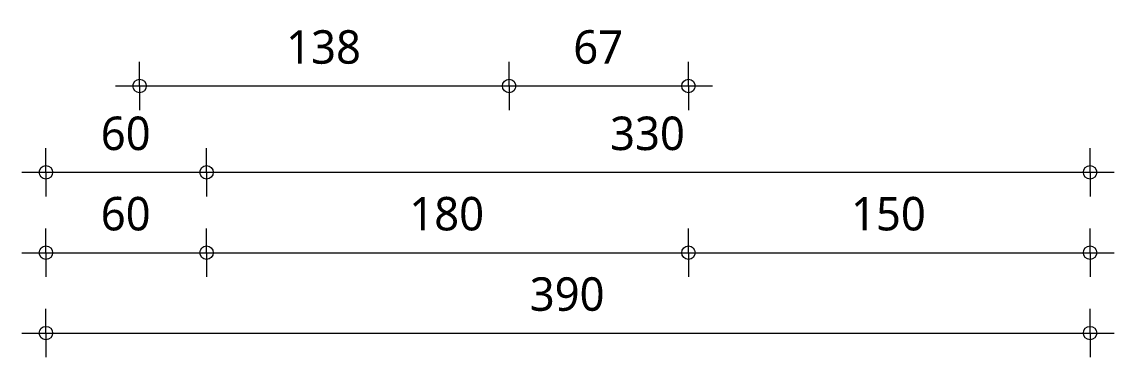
# Model space of a CAD drawing. Header units: millimetres. Extents: x -435 to 27166, y -19117 to 26500.
# Drawn here: x 7501.2 to 7909.2, y 2618.8 to 2743.9 of the extents above; entities that cross this region are included whole.
import ezdxf

# ---------------------------------------------------------------- set-up
doc = ezdxf.new("R2010")
doc.units = ezdxf.units.MM
doc.layers.add('A-ANNO-DIMS', color=211, linetype='Continuous', lineweight=13)
doc.layers.add('A-ANNO-DIMS-5', color=211, linetype='Continuous', lineweight=13)
doc.styles.add('Segoe UI_3', font='segoeui.ttf', dxfattribs={"height": 12.5})
doc.dimstyles.new('2_5_mm_4', dxfattribs={"dimscale": 304.8, "dimtxt": 13.092049, "dimasz": 0.016404, "dimexe": 0.029528, "dimexo": 0.0625, "dimgap": 0.014764, "dimtad": 1, "dimdec": 0, "dimzin": 0, "dimdsep": 46, "dimtxsty": 'Segoe UI_3', "dimblk1": 'DOTBLANK', "dimblk2": 'DOTBLANK', "dimsah": 1, "dimcen": 0.09, "dimdle": 0.029528, "dimazin": 0, "dimtfac": 1, "dimtdec": 4, "dimtix": 1, "dimtmove": 0, "dimatfit": 3, "dimfxl": 0.029528, "dimfxlon": 1, "dimtvp": 1, "dimtfill": 1, "dimtolj": 1, "dimtzin": 0, "dimarcsym": 2})

# ---------------------------------------------------------------- blocks, each defined once
blk = doc.blocks.new('DIMBLOCK483-Details Appartement')
at = {"layer": 'A-ANNO-DIMS-5'}
for p, q in [((7510.16, 2657.77), (7510.16, 2666.77)), ((7570.16, 2657.77), (7570.16, 2666.77)), ((7501.16, 2657.77), (7570.16, 2657.77)), ((7510.16, 2657.77), (7510.16, 2648.77)), ((7570.16, 2657.77), (7570.16, 2648.77))]:
    blk.add_line(p, q, dxfattribs=at)
for centre in [(7510.16, 2657.77), (7570.16, 2657.77)]:
    blk.add_circle(centre, 2.5, dxfattribs=at)
at = {"layer": 'A-ANNO-DIMS-5', "color": 0, "insert": (7530.64, 2678.58), "char_height": 12.5, "width": 22.8516, "attachment_point": 1, "line_spacing_factor": 1.142579, "style": 'Segoe UI_3', "bg_fill": 3, "box_fill_scale": 1.25, "bg_fill_color": 9, "bg_fill_true_color": 13158600, "bg_fill_transparency": 0}
blk.add_mtext('60', dxfattribs=at)
blk = doc.blocks.new('_DotBlank')
at = {"color": 0, "linetype": 'ByBlock', "lineweight": -2}
blk.add_line((-0.5, 0), (-1, 0), dxfattribs=at)
blk.add_circle((0, 0), 0.5, dxfattribs=at)
blk = doc.blocks.new('DIMBLOCK484-Details Appartement')
at = {"layer": 'A-ANNO-DIMS-5'}
for p, q in [((7570.16, 2657.77), (7570.16, 2666.77)), ((7750.16, 2657.77), (7750.16, 2666.77)), ((7570.16, 2657.77), (7750.16, 2657.77)), ((7570.16, 2657.77), (7570.16, 2648.77)), ((7750.16, 2657.77), (7750.16, 2648.77))]:
    blk.add_line(p, q, dxfattribs=at)
for centre in [(7570.16, 2657.77), (7750.16, 2657.77)]:
    blk.add_circle(centre, 2.5, dxfattribs=at)
at = {"layer": 'A-ANNO-DIMS-5', "color": 0, "insert": (7645.88, 2678.58), "char_height": 12.5, "width": 34.2774, "attachment_point": 1, "line_spacing_factor": 1.142579, "style": 'Segoe UI_3', "bg_fill": 3, "box_fill_scale": 1.25, "bg_fill_color": 9, "bg_fill_true_color": 13158600, "bg_fill_transparency": 0}
blk.add_mtext('180', dxfattribs=at)
blk = doc.blocks.new('DIMBLOCK485-Details Appartement')
at = {"layer": 'A-ANNO-DIMS-5'}
for p, q in [((7750.16, 2657.77), (7750.16, 2666.77)), ((7900.16, 2657.77), (7900.16, 2666.77)), ((7750.16, 2657.77), (7909.16, 2657.77)), ((7750.16, 2657.77), (7750.16, 2648.77)), ((7900.16, 2657.77), (7900.16, 2648.77))]:
    blk.add_line(p, q, dxfattribs=at)
for centre in [(7750.16, 2657.77), (7900.16, 2657.77)]:
    blk.add_circle(centre, 2.5, dxfattribs=at)
at = {"layer": 'A-ANNO-DIMS-5', "color": 0, "insert": (7810.88, 2678.58), "char_height": 12.5, "width": 34.2774, "attachment_point": 1, "line_spacing_factor": 1.142579, "style": 'Segoe UI_3', "bg_fill": 3, "box_fill_scale": 1.25, "bg_fill_color": 9, "bg_fill_true_color": 13158600, "bg_fill_transparency": 0}
blk.add_mtext('150', dxfattribs=at)
blk = doc.blocks.new('DIMBLOCK486-Details Appartement')
at = {"layer": 'A-ANNO-DIMS-5'}
for p, q in [((7510.16, 2627.77), (7510.16, 2636.77)), ((7900.16, 2627.77), (7900.16, 2636.77)), ((7501.16, 2627.77), (7909.16, 2627.77)), ((7510.16, 2627.77), (7510.16, 2618.77)), ((7900.16, 2627.77), (7900.16, 2618.77))]:
    blk.add_line(p, q, dxfattribs=at)
for centre in [(7510.16, 2627.77), (7900.16, 2627.77)]:
    blk.add_circle(centre, 2.5, dxfattribs=at)
at = {"layer": 'A-ANNO-DIMS-5', "color": 0, "insert": (7690.88, 2648.58), "char_height": 12.5, "width": 34.2774, "attachment_point": 1, "line_spacing_factor": 1.142579, "style": 'Segoe UI_3', "bg_fill": 3, "box_fill_scale": 1.25, "bg_fill_color": 9, "bg_fill_true_color": 13158600, "bg_fill_transparency": 0}
blk.add_mtext('390', dxfattribs=at)
blk = doc.blocks.new('DIMBLOCK487-Details Appartement')
at = {"layer": 'A-ANNO-DIMS-5'}
for p, q in [((7510.16, 2687.77), (7510.16, 2696.77)), ((7570.16, 2687.77), (7570.16, 2696.77)), ((7501.16, 2687.77), (7570.16, 2687.77)), ((7510.16, 2687.77), (7510.16, 2678.77)), ((7570.16, 2687.77), (7570.16, 2678.77))]:
    blk.add_line(p, q, dxfattribs=at)
for centre in [(7510.16, 2687.77), (7570.16, 2687.77)]:
    blk.add_circle(centre, 2.5, dxfattribs=at)
at = {"layer": 'A-ANNO-DIMS-5', "color": 0, "insert": (7530.64, 2708.58), "char_height": 12.5, "width": 22.8516, "attachment_point": 1, "line_spacing_factor": 1.142579, "style": 'Segoe UI_3', "bg_fill": 3, "box_fill_scale": 1.25, "bg_fill_color": 9, "bg_fill_true_color": 13158600, "bg_fill_transparency": 0}
blk.add_mtext('60', dxfattribs=at)
blk = doc.blocks.new('DIMBLOCK488-Details Appartement')
at = {"layer": 'A-ANNO-DIMS-5'}
for p, q in [((7570.16, 2687.77), (7570.16, 2696.77)), ((7900.16, 2687.77), (7900.16, 2696.77)), ((7570.16, 2687.77), (7909.16, 2687.77)), ((7570.16, 2687.77), (7570.16, 2678.77)), ((7900.16, 2687.77), (7900.16, 2678.77))]:
    blk.add_line(p, q, dxfattribs=at)
for centre in [(7570.16, 2687.77), (7900.16, 2687.77)]:
    blk.add_circle(centre, 2.5, dxfattribs=at)
at = {"layer": 'A-ANNO-DIMS-5', "color": 0, "insert": (7720.88, 2708.58), "char_height": 12.5, "width": 34.2774, "attachment_point": 1, "line_spacing_factor": 1.142579, "style": 'Segoe UI_3', "bg_fill": 3, "box_fill_scale": 1.25, "bg_fill_color": 9, "bg_fill_true_color": 13158600, "bg_fill_transparency": 0}
blk.add_mtext('330', dxfattribs=at)
blk = doc.blocks.new('DIMBLOCK489-Details Appartement')
at = {"layer": 'A-ANNO-DIMS-5'}
for p, q in [((7545.16, 2720.01), (7545.16, 2729.01)), ((7683.16, 2720.01), (7683.16, 2729.01)), ((7536.16, 2720.01), (7683.16, 2720.01)), ((7545.16, 2720.01), (7545.16, 2711.01)), ((7683.16, 2720.01), (7683.16, 2711.01))]:
    blk.add_line(p, q, dxfattribs=at)
for centre in [(7545.16, 2720.01), (7683.16, 2720.01)]:
    blk.add_circle(centre, 2.5, dxfattribs=at)
at = {"layer": 'A-ANNO-DIMS-5', "color": 0, "insert": (7599.88, 2740.82), "char_height": 12.5, "width": 34.2774, "attachment_point": 1, "line_spacing_factor": 1.142579, "style": 'Segoe UI_3', "bg_fill": 3, "box_fill_scale": 1.25, "bg_fill_color": 9, "bg_fill_true_color": 13158600, "bg_fill_transparency": 0}
blk.add_mtext('138', dxfattribs=at)
blk = doc.blocks.new('DIMBLOCK490-Details Appartement')
at = {"layer": 'A-ANNO-DIMS-5'}
for p, q in [((7683.16, 2720.01), (7683.16, 2729.01)), ((7750.16, 2720.01), (7750.16, 2729.01)), ((7683.16, 2720.01), (7759.16, 2720.01)), ((7683.16, 2720.01), (7683.16, 2711.01)), ((7750.16, 2720.01), (7750.16, 2711.01))]:
    blk.add_line(p, q, dxfattribs=at)
for centre in [(7683.16, 2720.01), (7750.16, 2720.01)]:
    blk.add_circle(centre, 2.5, dxfattribs=at)
at = {"layer": 'A-ANNO-DIMS-5', "color": 0, "insert": (7707.14, 2740.82), "char_height": 12.5, "width": 22.8516, "attachment_point": 1, "line_spacing_factor": 1.142579, "style": 'Segoe UI_3', "bg_fill": 3, "box_fill_scale": 1.25, "bg_fill_color": 9, "bg_fill_true_color": 13158600, "bg_fill_transparency": 0}
blk.add_mtext('67', dxfattribs=at)

msp = doc.modelspace()

# ---------------------------------------------------------------- dimensions: what is measured, and where the dimension line sits
at = {"layer": 'A-ANNO-DIMS'}
dim = msp.add_linear_dim(base=(7570.16, 2657.77), p1=(7510.16, 2666.77), p2=(7570.16, 2666.77), dimstyle='2_5_mm_4', override={"dimpost": '<>', "dimfxl": 60}, dxfattribs=at)
dim.commit()
dim.dimension.update_dxf_attribs({"geometry": 'DIMBLOCK483-Details Appartement', "text_midpoint": (7540.16, 2668.74)})

# ---------------------------------------------------------------- next in the draw order: dimensions: what is measured, and where the dimension line sits
dim = msp.add_linear_dim(base=(7750.16, 2657.77), p1=(7570.16, 2666.77), p2=(7750.16, 2666.77), dimstyle='2_5_mm_4', override={"dimpost": '<>', "dimfxl": 180.000777}, dxfattribs=at)
dim.commit()
dim.dimension.update_dxf_attribs({"geometry": 'DIMBLOCK484-Details Appartement', "text_midpoint": (7660.16, 2668.77)})

# ---------------------------------------------------------------- next in the draw order: dimensions: what is measured, and where the dimension line sits
for base, p1, p2, override, picture, middle in [((7570.16, 2687.77), (7510.16, 2696.77), (7570.16, 2696.77), {"dimpost": '<>', "dimfxl": 60}, 'DIMBLOCK487-Details Appartement', (7540.16, 2698.74)), ((7900.16, 2657.77), (7750.16, 2666.77), (7900.16, 2666.77), {"dimpost": '<>', "dimfxl": 149.99788}, 'DIMBLOCK485-Details Appartement', (7825.16, 2668.77))]:
    dim = msp.add_linear_dim(base=base, p1=p1, p2=p2, dimstyle='2_5_mm_4', override=override, dxfattribs=at)
    dim.commit()
    dim.dimension.update_dxf_attribs({"geometry": picture, "text_midpoint": middle})

# ---------------------------------------------------------------- next in the draw order: dimensions: what is measured, and where the dimension line sits
for base, p1, p2, override, picture, middle in [((7900.16, 2687.77), (7570.16, 2696.77), (7900.16, 2696.77), {"dimpost": '<>', "dimfxl": 329.998657}, 'DIMBLOCK488-Details Appartement', (7735.16, 2698.74)), ((7900.16, 2627.77), (7510.16, 2636.77), (7900.16, 2636.77), {"dimpost": '<>', "dimfxl": 389.998657}, 'DIMBLOCK486-Details Appartement', (7705.16, 2638.74))]:
    dim = msp.add_linear_dim(base=base, p1=p1, p2=p2, dimstyle='2_5_mm_4', override=override, dxfattribs=at)
    dim.commit()
    dim.dimension.update_dxf_attribs({"geometry": picture, "text_midpoint": middle})

# ---------------------------------------------------------------- next in the draw order: dimensions: what is measured, and where the dimension line sits
dim = msp.add_linear_dim(base=(7683.16, 2720.01), p1=(7545.16, 2729.01), p2=(7683.16, 2729.01), dimstyle='2_5_mm_4', override={"dimpost": '<>', "dimfxl": 138}, dxfattribs=at)
dim.commit()
dim.dimension.update_dxf_attribs({"geometry": 'DIMBLOCK489-Details Appartement', "text_midpoint": (7614.16, 2731.01)})

# ---------------------------------------------------------------- next in the draw order: dimensions: what is measured, and where the dimension line sits
dim = msp.add_linear_dim(base=(7750.16, 2720.01), p1=(7683.16, 2729.01), p2=(7750.16, 2729.01), dimstyle='2_5_mm_4', override={"dimpost": '<>', "dimfxl": 66.999553}, dxfattribs=at)
dim.commit()
dim.dimension.update_dxf_attribs({"geometry": 'DIMBLOCK490-Details Appartement', "text_midpoint": (7716.66, 2730.98)})

doc.saveas('drawing.dxf')
